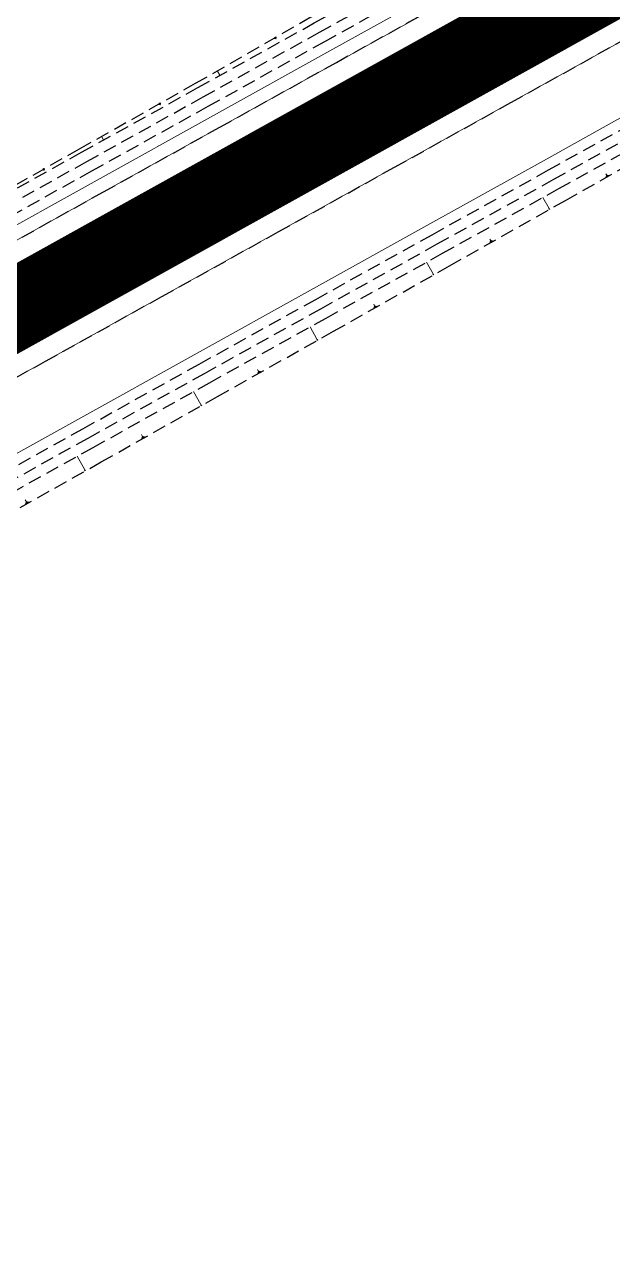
# Model space of a CAD drawing. Header units: metres. Extents: x 544752 to 548977, y 1840603 to 1844608.
# Drawn here: x 548496.74 to 548518.82, y 1842082.75 to 1842128.64 of the extents above; entities that cross this region are included whole.
import ezdxf

# ---------------------------------------------------------------- set-up
doc = ezdxf.new("R2010")
doc.units = ezdxf.units.M
doc.header["$MEASUREMENT"] = 0
doc.linetypes.add('ACAD_ISO02W100', pattern=[15, 12, -3])
doc.linetypes.add('Anordnung Grundriss$0$GESTRICHELT', pattern=[0.75, 0.5, -0.25])
doc.layers.add('C-ROAD', color=7, linetype='Continuous')
doc.layers.add('C-ROAD-CORR', color=5, linetype='Continuous', lineweight=0)
doc.layers.add('C-TOPO-FEAT', color=94, linetype='Continuous', lineweight=5)

msp = doc.modelspace()

# ---------------------------------------------------------------- linework, layer by layer
at = {"layer": 'C-ROAD', "color": 1, "linetype": 'ACAD_ISO02W100', "lineweight": 60, "ltscale": 0.1, "const_width": 3, "flags": 128}
msp.add_lwpolyline([(548483.034291883, 1842110.506499332), (548553.6126586357, 1842149.745267459)], dxfattribs=at)
at = {"layer": 'C-ROAD-CORR', "color": 160, "linetype": 'Continuous'}
for p, q in [((548506.163964354, 1842128.133663403, 516.614125650042), (548506.1843313595, 1842128.097029481, 516.5722107462223)), ((548503.9976570633, 1842126.902987003, 516.4022445356932), (548503.9830429399, 1842126.894862131, 516.4022445356932)), ((548503.9971844433, 1842126.899535707, 516.3994577307444), (548503.9862238506, 1842126.893442053, 516.3994577307444)), ((548503.9967118232, 1842126.896084411, 516.3966709257957), (548503.9894047615, 1842126.892021975, 516.3966709257957)), ((548503.9962392031, 1842126.892633114, 516.3938841208469), (548503.9925856722, 1842126.890601897, 516.3938841208469)), ((548503.995766583, 1842126.889181818, 516.3910973158982), (548504.0847483913, 1842126.729131159, 516.2079744730349)), ((548501.8219781028, 1842125.654487021, 516.1793294188335), (548501.8370024818, 1842125.627462825, 516.1484095367806)), ((548499.6462643682, 1842124.43664753, 515.9832226487736), (548499.6347494689, 1842124.430245704, 515.9832226487736)), ((548499.6458919769, 1842124.433928152, 515.9810268428474), (548499.6372558024, 1842124.429126782, 515.9810268428474)), ((548499.6455195856, 1842124.431208774, 515.9788310369213), (548499.6397621359, 1842124.428007861, 515.9788310369213)), ((548499.6451471943, 1842124.428489396, 515.9766352309952), (548499.6422684694, 1842124.426888939, 515.9766352309952)), ((548499.644774803, 1842124.425770018, 515.974439425069), (548499.7148861977, 1842124.299661376, 515.8301515286814)), ((548497.4675715031, 1842123.197053014, 515.7695494313045), (548497.4796005382, 1842123.175416513, 515.7447939096094)), ((548518.6143013656, 1842122.953828884, 517.408718237695), (548518.5712014015, 1842123.031352344, 517.3200193441144)), ((548516.4366954521, 1842121.725823969, 517.2349608007582), (548516.2059352336, 1842122.14088999, 516.7600607273145)), ((548516.4317927909, 1842121.690022411, 517.2638693487781), (548516.4696922038, 1842121.711092978, 517.2638693487781)), ((548516.4330184562, 1842121.6989728, 517.2566422117732), (548516.4614430158, 1842121.714775726, 517.2566422117732)), ((548516.4342441215, 1842121.70792319, 517.2494150747682), (548516.4531938279, 1842121.718458474, 517.2494150747682)), ((548516.4354697868, 1842121.71687358, 517.2421879377632), (548516.44494464, 1842121.722141222, 517.2421879377632)), ((548514.2593471196, 1842120.49736339, 517.0617270604923), (548514.213356115, 1842120.580086934, 516.9670784613763)), ((548512.0817801765, 1842119.269289723, 516.888048698986), (548511.8359967668, 1842119.711377802, 516.382231188296)), ((548512.076558337, 1842119.231157373, 516.9188392812944), (548512.116925117, 1842119.253599699, 516.9188392812944)), ((548512.0778637968, 1842119.24069046, 516.9111416357173), (548512.1081388819, 1842119.257522205, 516.9111416357173)), ((548512.0791692567, 1842119.250223548, 516.9034439901402), (548512.0993526467, 1842119.261444711, 516.9034439901402)), ((548512.0804747166, 1842119.259756635, 516.8957463445631), (548512.0905664116, 1842119.265367217, 516.8957463445631)), ((548509.9036369071, 1842118.042236078, 516.7131981765779), (548509.8548989448, 1842118.129900547, 516.6128963914331)), ((548507.7252293462, 1842116.815651099, 516.537809367129), (548507.4660386656, 1842117.281854698, 516.0043999516757)), ((548507.7197226603, 1842116.775438664, 516.5702795488838), (548507.7622914128, 1842116.799105199, 516.5702795488838)), ((548507.7210993317, 1842116.785491772, 516.5621620034451), (548507.7530258961, 1842116.803241674, 516.5621620034451)), ((548507.7224760032, 1842116.795544881, 516.5540444580064), (548507.7437603795, 1842116.807378149, 516.5540444580064)), ((548507.7238526747, 1842116.805597991, 516.5459269125677), (548507.7344948628, 1842116.811514624, 516.5459269125677)), ((548505.5461249021, 1842115.5903019, 516.3610012034575), (548505.4949836939, 1842115.682289063, 516.255753584647)), ((548503.367020458, 1842114.3649527, 516.1841930397891), (548503.0960626818, 1842114.852321652, 515.6265671688886)), ((548503.3612637717, 1842114.322914645, 516.2181373475892), (548503.4057651189, 1842114.347655626, 516.2181373475892)), ((548503.3627029433, 1842114.333424158, 516.2096512706391), (548503.3960789536, 1842114.351979895, 516.2096512706391)), ((548503.3641421148, 1842114.343933672, 516.2011651936891), (548503.3863927885, 1842114.356304163, 516.2011651936891)), ((548503.3655812864, 1842114.354443186, 516.1926791167391), (548503.3767066232, 1842114.360628431, 516.1926791167391)), ((548501.1879160138, 1842113.1396035, 516.0073848761025), (548501.1345045604, 1842113.23567413, 515.8974651365936)), ((548499.0088115694, 1842111.914254301, 515.8305767124256), (548498.7260866977, 1842112.422788606, 515.2487343860936)), ((548499.002804883, 1842111.870390625, 515.8659951462645), (548499.0492388252, 1842111.896206053, 515.8659951462645)), ((548499.0043065547, 1842111.881356544, 515.8571405378048), (548499.0391320112, 1842111.900718115, 515.8571405378048)), ((548499.0058082262, 1842111.892322463, 515.848285929345), (548499.0290251974, 1842111.905230177, 515.848285929345)), ((548499.0073098978, 1842111.903288382, 515.8394313208853), (548499.0189183834, 1842111.909742239, 515.8394313208853)), ((548496.8297071252, 1842110.688905101, 515.653768548766), (548496.7740254267, 1842110.789059197, 515.5391766885535))]:
    msp.add_line(p, q, dxfattribs=at)
at = {"layer": 'C-ROAD-CORR', "color": 5, "linetype": 'Anordnung Grundriss$0$GESTRICHELT', "lineweight": 30, "extrusion": (-0.3435925227790289, 0.6180163274999914, -0.7071067792305247), "const_width": 0.1, "elevation": 949637.3459642165}
msp.add_lwpolyline([(-1374512.63170499, 950367.9667897257), (-1374512.64923876, 950367.943411365), (-1374512.66677253, 950367.9667897257)], dxfattribs=at)
at = {"layer": 'C-ROAD-CORR', "color": 5, "linetype": 'Anordnung Grundriss$0$GESTRICHELT', "lineweight": 30, "extrusion": (-0.34359252761567, 0.6180163227511578, -0.7071067810308511), "const_width": 0.1, "elevation": 949637.6017123223}
msp.add_lwpolyline([(-1374507.649129303, 950367.606348048), (-1374507.662063655, 950367.5891022462), (-1374507.674998006, 950367.6063480483)], dxfattribs=at)
at = {"layer": 'C-ROAD-CORR', "color": 5, "linetype": 'Anordnung Grundriss$0$GESTRICHELT', "lineweight": 30, "extrusion": (-0.3435925277924913, 0.6180163259313486, -0.7071067781654219), "const_width": 0.1, "elevation": 949637.8746405663}
msp.add_lwpolyline([(-1374502.649183742, 950367.2886222096), (-1374502.659539429, 950367.2748146264), (-1374502.669895116, 950367.2886222099)], dxfattribs=at)
at = {"layer": 'C-ROAD-CORR', "color": 5, "linetype": 'Anordnung Grundriss$0$GESTRICHELT', "lineweight": 30, "extrusion": (-0.3435925242788135, 0.6180163248920586, 0.7071067807811113), "const_width": 0.1, "elevation": 950361.025836009}
msp.add_lwpolyline([(-1374521.055973979, -949629.2488474918), (-1374521.018869611, -949629.2983199828), (-1374520.981765243, -949629.2488474923)], dxfattribs=at)
at = {"layer": 'C-ROAD-CORR', "color": 5, "linetype": 'Anordnung Grundriss$0$GESTRICHELT', "lineweight": 30, "extrusion": (-0.3435925265581596, 0.6180163229194229, 0.7071067813976445), "const_width": 0.1, "elevation": 950360.7537863726}
msp.add_lwpolyline([(-1374516.064179321, -949629.4658556097), (-1374516.024586082, -949629.5186465952), (-1374515.984992844, -949629.4658556101)], dxfattribs=at)
at = {"layer": 'C-ROAD-CORR', "color": 5, "linetype": 'Anordnung Grundriss$0$GESTRICHELT', "lineweight": 30, "extrusion": (-0.3435925259295831, 0.6180163242358347, 0.7071067805525247), "const_width": 0.1, "elevation": 950360.4893892872}
msp.add_lwpolyline([(-1374511.064384687, -949629.6889288625), (-1374511.022426616, -949629.7448729556), (-1374510.980468547, -949629.6889288625)], dxfattribs=at)
at = {"layer": 'C-ROAD-CORR', "color": 5, "linetype": 'Anordnung Grundriss$0$GESTRICHELT', "lineweight": 30, "extrusion": (-0.3435925262004898, 0.6180163232649116, 0.7071067812694813), "const_width": 0.1, "elevation": 950360.220284852}
msp.add_lwpolyline([(-1374506.06787638, -949629.917074042), (-1374506.023849377, -949629.9757767116), (-1374505.979822376, -949629.9170740417)], dxfattribs=at)
at = {"layer": 'C-ROAD-CORR', "color": 5, "linetype": 'Anordnung Grundriss$0$GESTRICHELT', "lineweight": 30, "extrusion": (-0.343592525319602, 0.618016323154002, 0.7071067817944521), "const_width": 0.1, "elevation": 950359.9533958675}
msp.add_lwpolyline([(-1374501.068538311, -949630.1490787448), (-1374501.022556875, -949630.2103873256), (-1374500.976575439, -949630.1490787446)], dxfattribs=at)
at = {"layer": 'C-ROAD-CORR', "color": 5, "linetype": 'Anordnung Grundriss$0$GESTRICHELT', "lineweight": 30, "extrusion": (-0.3435925250720837, 0.6180163240621703, 0.7071067811209789), "const_width": 0.1, "elevation": 950359.6880361099}
msp.add_lwpolyline([(-1374496.069311173, -949630.3793924656), (-1374496.021375304, -949630.4433069575), (-1374495.973439434, -949630.379392465)], dxfattribs=at)
at = {"layer": 'C-ROAD-CORR', "color": 1, "linetype": 'Anordnung Grundriss$0$GESTRICHELT', "lineweight": 30}
for points in [[(548481.1149347087, 1842113.958827248, 514.2679118626395), (548481.4061211367, 1842114.120715334, 514.2898490074448), (548485.7761564731, 1842116.550281378, 514.633300200479), (548489.2248898917, 1842118.467640155, 514.9231752637601), (548490.1461918093, 1842118.979847421, 515.0028320098367), (548494.5162271456, 1842121.409413465, 515.3806699242906), (548498.8862624819, 1842123.838979508, 515.7585078387444), (548503.2562978182, 1842126.268545552, 516.1363457531984), (548507.6263331545, 1842128.698111595, 516.5141836676523), (548511.9963684907, 1842131.127677639, 516.8920215821062), (548516.366403827, 1842133.557243682, 517.2698594965601), (548520.7364391633, 1842135.986809725, 517.6476974110141), (548525.1064744996, 1842138.416375769, 518.0255353254679), (548529.4765098359, 1842140.845941812, 518.4033732399218), (548533.8465451722, 1842143.275507856, 518.7812111543757), (548538.2165805085, 1842145.705073899, 519.1590490688296), (548542.5866158447, 1842148.134639943, 519.5368869832836), (548546.956651181, 1842150.564205986, 519.9147248977374), (548551.3266865173, 1842152.99377203, 520.2925628121914), (548551.693301461, 1842153.197595374, 520.3242607311113)], [(548485.7578445424, 1842116.583218858, 514.6709858000772), (548489.1895481272, 1842118.531209021, 514.995907932297), (548490.1073277997, 1842119.049751714, 515.0828133910981), (548494.4606559784, 1842121.509368749, 515.4950343130408), (548498.8139841573, 1842123.968985784, 515.9072552349973), (548503.1673123359, 1842126.428602819, 516.319476156947), (548507.5016518077, 1842128.922374645, 516.7707754716496), (548511.8187453607, 1842131.447166527, 517.2575665534197), (548516.1358389138, 1842133.971958409, 517.7443576351899), (548520.4529324672, 1842136.49675029, 518.2311487168679), (548524.7700260201, 1842139.021542172, 518.7179397987301), (548529.0871195735, 1842141.546334054, 519.2047308804082), (548533.425840409, 1842144.032225166, 519.6470134326422), (548537.8578178475, 1842146.35037659, 519.8973756970619), (548542.3309062918, 1842148.594582073, 520.0631323049666), (548546.8131056079, 1842150.822399925, 520.2101389150869), (548551.2825222244, 1842153.073209887, 520.3834520740633), (548551.657474552, 1842153.262036865, 520.3979918178246)], [(548466.8218107854, 1842086.019736176, 512.7092828446674), (548469.9521605711, 1842089.918570645, 512.8926937532937), (548473.0825103567, 1842093.817405115, 513.1027780426546), (548474.7068605481, 1842095.840524878, 513.2223030749262), (548476.0533714903, 1842097.427017366, 513.3395357127501), (548479.1174848251, 1842100.477246765, 513.6029667635804), (548479.8569704766, 1842101.117579446, 513.6662358084486), (548482.5068256027, 1842103.161470863, 513.8930711951452), (548485.9254754747, 1842105.306157282, 514.1879118626395), (548486.2166619027, 1842105.468045368, 514.2098490074447), (548490.5866972391, 1842107.897611412, 514.5533002004789), (548494.0354306577, 1842109.814970189, 514.84317526376), (548494.9567325753, 1842110.327177455, 514.9228320098366), (548499.3267679116, 1842112.756743499, 515.3006699242906), (548503.6968032479, 1842115.186309542, 515.6785078387444), (548508.0668385841, 1842117.615875586, 516.0563457531983), (548512.4368739205, 1842120.045441629, 516.4341836676523), (548516.8069092567, 1842122.475007673, 516.8120215821061), (548521.176944593, 1842124.904573716, 517.1898594965601)], [(548466.8916537712, 1842085.96365968, 512.7988519020635), (548470.1781733356, 1842089.737106411, 513.1825403295817), (548473.4359101189, 1842093.533662658, 513.5559901050593), (548475.0862279047, 1842095.535933202, 513.7088168772807), (548476.4204206269, 1842097.09786717, 513.8325518590597), (548479.4583246198, 1842100.093671595, 514.1160960619329), (548480.1913914772, 1842100.721225535, 514.1848241124131), (548482.8168230767, 1842102.720909074, 514.4317669571298), (548486.1993178761, 1842104.813599784, 514.7514742363604), (548486.4933902815, 1842104.970296893, 514.7793506667078), (548490.8994636117, 1842107.33504177, 515.196967355329), (548494.3532600572, 1842109.243293732, 515.4972620300355), (548495.2718924051, 1842109.760302726, 515.5714248532888), (548499.6292651022, 1842112.212644928, 515.923203300783), (548503.9866377993, 1842114.66498713, 516.2749817483333), (548508.3440104964, 1842117.117329332, 516.6267601958461), (548512.6993367834, 1842119.57335239, 516.974327170786), (548517.0529730576, 1842122.032415257, 517.3184161323487), (548521.4073644321, 1842124.490119932, 517.6640590757391)]]:
    msp.add_polyline3d(points, dxfattribs=at)
at = {"layer": 'C-ROAD-CORR', "color": 92, "linetype": 'Anordnung Grundriss$0$GESTRICHELT', "lineweight": 30}
for points in [[(548481.3092999922, 1842113.609224421, 513.8679118626395), (548481.6004864202, 1842113.771112507, 513.8898490074448), (548485.9705217566, 1842116.200678551, 514.233300200479), (548489.4192551752, 1842118.118037328, 514.5231752637601), (548490.3405570928, 1842118.630244594, 514.6028320098367), (548494.710592429, 1842121.059810638, 514.9806699242906), (548499.0806277654, 1842123.489376681, 515.3585078387445), (548503.4506631016, 1842125.918942725, 515.7363457531984), (548507.820698438, 1842128.348508768, 516.1141836676524), (548512.1907337742, 1842130.778074812, 516.4920215821062), (548516.5607691105, 1842133.207640855, 516.8698594965601), (548520.9308044468, 1842135.637206899, 517.2476974110141), (548525.300839783, 1842138.066772942, 517.6255353254679), (548529.6708751194, 1842140.496338986, 518.0033732399219), (548534.0409104556, 1842142.925905029, 518.3812111543757), (548538.410945792, 1842145.355471072, 518.7590490688297), (548542.7809811282, 1842147.785037116, 519.1368869832836), (548547.1510164645, 1842150.21460316, 519.5147248977374), (548551.5210518008, 1842152.644169203, 519.8925628121914), (548551.8876667445, 1842152.847992548, 519.9242607311113)], [(548481.5036652756, 1842113.259621594, 513.8679118626395), (548481.7948517037, 1842113.421509681, 513.8898490074448), (548486.16488704, 1842115.851075724, 514.233300200479), (548489.6136204586, 1842117.768434501, 514.5231752637601), (548490.5349223763, 1842118.280641767, 514.6028320098367), (548494.9049577125, 1842120.710207811, 514.9806699242906), (548499.2749930489, 1842123.139773854, 515.3585078387445), (548503.6450283851, 1842125.569339898, 515.7363457531984), (548508.0150637215, 1842127.998905941, 516.1141836676524), (548512.3850990577, 1842130.428471985, 516.4920215821062), (548516.7551343939, 1842132.858038028, 516.8698594965601), (548521.1251697303, 1842135.287604072, 517.2476974110141), (548525.4952050665, 1842137.717170115, 517.6255353254679), (548529.8652404029, 1842140.146736159, 518.0033732399219), (548534.2352757391, 1842142.576302202, 518.3812111543757), (548538.6053110755, 1842145.005868246, 518.7590490688297), (548542.9753464117, 1842147.435434289, 519.1368869832836), (548547.3453817479, 1842149.865000333, 519.5147248977374), (548551.7154170843, 1842152.294566376, 519.8925628121914), (548552.082032028, 1842152.498389721, 519.9242607311113)], [(548466.1979972703, 1842086.520592142, 512.3092828446675), (548469.3283470559, 1842090.419426611, 512.4926937532937), (548472.4586968415, 1842094.31826108, 512.7027780426546), (548474.0830470329, 1842096.341380843, 512.8223030749263), (548475.4577737367, 1842097.961117839, 512.9395357127502), (548478.586094712, 1842101.075263945, 513.2029667635804), (548479.3410760792, 1842101.729014619, 513.2662358084486), (548482.0464581808, 1842103.815735211, 513.4930711951453), (548485.5367449077, 1842106.005362936, 513.7879118626395), (548485.8279313358, 1842106.167251022, 513.8098490074448), (548490.1979666721, 1842108.596817066, 514.153300200479), (548493.6467000907, 1842110.514175843, 514.44317526376), (548494.5680020084, 1842111.026383109, 514.5228320098366), (548498.9380373446, 1842113.455949153, 514.9006699242906), (548503.308072681, 1842115.885515196, 515.2785078387444), (548507.6781080172, 1842118.31508124, 515.6563457531984), (548512.0481433535, 1842120.744647283, 516.0341836676523), (548516.4181786898, 1842123.174213327, 516.4120215821061), (548520.788214026, 1842125.60377937, 516.7898594965601)], [(548466.5099040278, 1842086.270164159, 512.3092828446675), (548469.6402538135, 1842090.168998628, 512.4926937532937), (548472.770603599, 1842094.067833098, 512.7027780426546), (548474.3949537905, 1842096.090952861, 512.8223030749263), (548475.7555726136, 1842097.694067603, 512.9395357127502), (548478.8517897686, 1842100.776255355, 513.2029667635804), (548479.5990232779, 1842101.423297033, 513.2662358084486), (548482.2766418917, 1842103.488603037, 513.4930711951453), (548485.7311101912, 1842105.655760109, 513.7879118626395), (548486.0222966193, 1842105.817648195, 513.8098490074448), (548490.3923319556, 1842108.247214239, 514.153300200479), (548493.8410653742, 1842110.164573016, 514.44317526376), (548494.7623672918, 1842110.676780282, 514.5228320098366), (548499.1324026281, 1842113.106346326, 514.9006699242906), (548503.5024379644, 1842115.535912369, 515.2785078387444), (548507.8724733007, 1842117.965478413, 515.6563457531984), (548512.242508637, 1842120.395044456, 516.0341836676523), (548516.6125439733, 1842122.8246105, 516.4120215821061), (548520.9825793095, 1842125.254176543, 516.7898594965601)]]:
    msp.add_polyline3d(points, dxfattribs=at)
at = {"layer": 'C-ROAD-CORR', "color": 11, "linetype": 'Anordnung Grundriss$0$GESTRICHELT', "lineweight": 30}
for points in [[(548462.621089283, 1842095.804641884, 512.5049477164613), (548465.8565842169, 1842099.619055972, 512.8049265193124), (548467.5215879778, 1842101.609535239, 512.9592085793995), (548469.2405111755, 1842103.536429125, 513.1188990352505), (548473.1397879771, 1842107.204442709, 513.4834103030283), (548474.0775564506, 1842107.967308835, 513.5714584839387), (548477.4258883628, 1842110.382390353, 513.8868310628565), (548481.0861370768, 1842114.010625251, 514.2284018825219), (548481.3817687324, 1842114.164517752, 514.2564378223303), (548485.7578445424, 1842116.583218858, 514.6709858000772), (548489.1895481272, 1842118.531209021, 514.995907932297), (548490.1073277997, 1842119.049751714, 515.0828133910981), (548494.4606559784, 1842121.509368749, 515.4950343130408), (548498.8139841573, 1842123.968985784, 515.9072552349973), (548503.1673123359, 1842126.428602819, 516.319476156947), (548507.5016518077, 1842128.922374645, 516.7707754716496), (548511.8187453607, 1842131.447166527, 517.2575665534197), (548516.1358389138, 1842133.971958409, 517.7443576351899), (548520.4529324672, 1842136.49675029, 518.2311487168679)], [(548462.9137661591, 1842082.745308025, 512.4174404683349), (548466.8916537712, 1842085.96365968, 512.7988519020635), (548470.1781733356, 1842089.737106411, 513.1825403295817), (548473.4359101189, 1842093.533662658, 513.5559901050593), (548475.0862279047, 1842095.535933202, 513.7088168772807), (548476.4204206269, 1842097.09786717, 513.8325518590597), (548479.4583246198, 1842100.093671595, 514.1160960619329), (548480.1913914772, 1842100.721225535, 514.1848241124131), (548482.8168230767, 1842102.720909074, 514.4317669571298), (548486.1993178761, 1842104.813599784, 514.7514742363604), (548486.4933902815, 1842104.970296893, 514.7793506667078), (548490.8994636117, 1842107.33504177, 515.196967355329), (548494.3532600572, 1842109.243293732, 515.4972620300355), (548495.2718924051, 1842109.760302726, 515.5714248532888), (548499.6292651022, 1842112.212644928, 515.923203300783), (548503.9866377993, 1842114.66498713, 516.2749817483333), (548508.3440104964, 1842117.117329332, 516.6267601958461), (548512.6993367834, 1842119.57335239, 516.974327170786), (548517.0529730576, 1842122.032415257, 517.3184161323487), (548521.4073644321, 1842124.490119932, 517.6640590757391)]]:
    msp.add_polyline3d(points, dxfattribs=at)
at = {"layer": 'C-ROAD-CORR', "color": 5, "linetype": 'Anordnung Grundriss$0$GESTRICHELT', "lineweight": 30}
for points in [[(548460.4277222556, 1842091.153509824, 512.8092828446675), (548463.5580720413, 1842095.052344294, 512.9926937532937), (548466.6884218268, 1842098.951178763, 513.2027780426546), (548468.3127720183, 1842100.974298526, 513.3223030749263), (548469.9484945149, 1842102.901547219, 513.4395357127502), (548473.6707361666, 1842106.606922862, 513.7029667635804), (548474.5690529037, 1842107.38478997, 513.7662358084486), (548477.7880595279, 1842109.867680428, 513.9930711951453), (548481.9409871635, 1842112.473015233, 514.2879118626395), (548482.2321735915, 1842112.63490332, 514.3098490074448), (548486.6022089279, 1842115.064469363, 514.653300200479), (548490.0509423465, 1842116.98182814, 514.94317526376), (548490.9722442641, 1842117.494035407, 515.0228320098366), (548495.3422796003, 1842119.92360145, 515.4006699242906), (548499.7123149367, 1842122.353167494, 515.7785078387444), (548504.0823502729, 1842124.782733537, 516.1563457531984), (548508.4523856093, 1842127.212299581, 516.5341836676523), (548512.8224209455, 1842129.641865624, 516.9120215821061), (548517.1924562817, 1842132.071431668, 517.2898594965601), (548521.5624916181, 1842134.500997711, 517.667697411014)], [(548460.8063234924, 1842084.437360548, 512.6525453167758), (548463.9366732781, 1842088.336195017, 512.8092828446675), (548467.0670230638, 1842092.235029487, 512.9926937532937), (548470.1973728493, 1842096.133863956, 513.2027780426546), (548471.8217230408, 1842098.156983719, 513.3223030749263), (548473.2987318796, 1842099.897232056, 513.4395357127502), (548476.6598055523, 1842103.243076223, 513.7029667635804), (548477.4709588888, 1842103.945467121, 513.7662358084486), (548480.3776262762, 1842106.187443472, 513.9930711951453), (548484.1275966025, 1842108.539983431, 514.2879118626395), (548484.4187830306, 1842108.701871517, 514.3098490074448), (548488.788818367, 1842111.131437561, 514.653300200479), (548492.2375517855, 1842113.048796338, 514.94317526376), (548493.1588537032, 1842113.561003604, 515.0228320098366), (548497.5288890394, 1842115.990569648, 515.4006699242906), (548501.8989243758, 1842118.420135691, 515.7785078387444), (548506.268959712, 1842120.849701735, 516.1563457531984), (548510.6389950484, 1842123.279267778, 516.5341836676523), (548515.0090303846, 1842125.708833822, 516.9120215821061), (548519.3790657208, 1842128.138399865, 517.2898594965601)]]:
    msp.add_polyline3d(points, dxfattribs=at)
at = {"layer": 'C-ROAD-CORR', "color": 160, "linetype": 'Anordnung Grundriss$0$GESTRICHELT', "lineweight": 30}
for points in [[(548460.4277222556, 1842091.153509824, 512.6592828446675), (548463.5580720413, 1842095.052344294, 512.8426937532937), (548466.6884218268, 1842098.951178763, 513.0527780426546), (548468.3127720183, 1842100.974298526, 513.1723030749263), (548469.9484945149, 1842102.901547219, 513.2895357127502), (548473.6707361666, 1842106.606922862, 513.5529667635805), (548474.5690529037, 1842107.38478997, 513.6162358084487), (548477.7880595279, 1842109.867680428, 513.8430711951453), (548481.9409871635, 1842112.473015233, 514.1379118626395), (548482.2321735915, 1842112.63490332, 514.1598490074448), (548486.6022089279, 1842115.064469363, 514.503300200479), (548490.0509423465, 1842116.98182814, 514.7931752637601), (548490.9722442641, 1842117.494035407, 514.8728320098367), (548495.3422796003, 1842119.92360145, 515.2506699242906), (548499.7123149367, 1842122.353167494, 515.6285078387444), (548504.0823502729, 1842124.782733537, 516.0063457531984), (548508.4523856093, 1842127.212299581, 516.3841836676523), (548512.8224209455, 1842129.641865624, 516.7620215821062), (548517.1924562817, 1842132.071431668, 517.1398594965601), (548521.5624916181, 1842134.500997711, 517.5176974110141)], [(548460.8063234924, 1842084.437360548, 512.5025453167758), (548463.9366732781, 1842088.336195017, 512.6592828446675), (548467.0670230638, 1842092.235029487, 512.8426937532937), (548470.1973728493, 1842096.133863956, 513.0527780426546), (548471.8217230408, 1842098.156983719, 513.1723030749263), (548473.2987318796, 1842099.897232056, 513.2895357127502), (548476.6598055523, 1842103.243076223, 513.5529667635805), (548477.4709588888, 1842103.945467121, 513.6162358084487), (548480.3776262762, 1842106.187443472, 513.8430711951453), (548484.1275966025, 1842108.539983431, 514.1379118626395), (548484.4187830306, 1842108.701871517, 514.1598490074448), (548488.788818367, 1842111.131437561, 514.503300200479), (548492.2375517855, 1842113.048796338, 514.7931752637601), (548493.1588537032, 1842113.561003604, 514.8728320098367), (548497.5288890394, 1842115.990569648, 515.2506699242906), (548501.8989243758, 1842118.420135691, 515.6285078387444), (548506.268959712, 1842120.849701735, 516.0063457531984), (548510.6389950484, 1842123.279267778, 516.3841836676523), (548515.0090303846, 1842125.708833822, 516.7620215821062), (548519.3790657208, 1842128.138399865, 517.1398594965601)]]:
    msp.add_polyline3d(points, dxfattribs=at)
at = {"layer": 'C-ROAD-CORR', "color": 150, "linetype": 'Anordnung Grundriss$0$GESTRICHELT', "lineweight": 30}
msp.add_polyline3d([(548462.1821977668, 1842089.744852421, 512.8767828446674), (548465.3125475525, 1842093.64368689, 513.0601937532937), (548468.4428973381, 1842097.54252136, 513.2702780426546), (548470.0672475295, 1842099.565641123, 513.3898030749262), (548471.6236131972, 1842101.399389638, 513.5070357127502), (548475.1652708595, 1842104.924999543, 513.7704667635804), (548476.0200058962, 1842105.665128546, 513.8337358084486), (548479.082842902, 1842108.02756195, 514.0605711951453), (548483.034291883, 1842110.506499332, 514.3554118626395), (548483.325478311, 1842110.668387419, 514.3773490074448), (548487.6955136474, 1842113.097953462, 514.720800200479), (548491.144247066, 1842115.015312239, 515.01067526376), (548492.0655489836, 1842115.527519505, 515.0903320098366), (548496.4355843199, 1842117.957085549, 515.4681699242906), (548500.8056196562, 1842120.386651592, 515.8460078387444), (548505.1756549925, 1842122.816217636, 516.2238457531984), (548509.5456903288, 1842125.245783679, 516.6016836676523), (548513.915725665, 1842127.675349723, 516.9795215821061), (548518.2857610013, 1842130.104915766, 517.3573594965601), (548522.6557963376, 1842132.53448181, 517.735197411014)], dxfattribs=at)
msp.add_polyline3d([(548462.1821977668, 1842089.744852421, 512.8767828446674), (548465.3125475525, 1842093.64368689, 513.0601937532937), (548468.4428973381, 1842097.54252136, 513.2702780426546), (548470.0672475295, 1842099.565641123, 513.3898030749262), (548471.6236131972, 1842101.399389638, 513.5070357127502), (548475.1652708595, 1842104.924999543, 513.7704667635804), (548476.0200058962, 1842105.665128546, 513.8337358084486), (548479.082842902, 1842108.02756195, 514.0605711951453), (548483.034291883, 1842110.506499332, 514.3554118626395), (548483.325478311, 1842110.668387419, 514.3773490074448), (548487.6955136474, 1842113.097953462, 514.720800200479), (548491.144247066, 1842115.015312239, 515.01067526376), (548492.0655489836, 1842115.527519505, 515.0903320098366), (548496.4355843199, 1842117.957085549, 515.4681699242906), (548500.8056196562, 1842120.386651592, 515.8460078387444), (548505.1756549925, 1842122.816217636, 516.2238457531984), (548509.5456903288, 1842125.245783679, 516.6016836676523), (548513.915725665, 1842127.675349723, 516.9795215821061), (548518.2857610013, 1842130.104915766, 517.3573594965601), (548522.6557963376, 1842132.53448181, 517.735197411014)], dxfattribs=at)
at = {"layer": 'C-TOPO-FEAT', "color": 94, "linetype": 'Continuous', "lineweight": 0, "ltscale": 2}
for points in [[(548463.1681885944, 1842095.365379272, 512.9726937532937), (548466.29853838, 1842099.264213742, 513.1827780426546), (548467.9228885714, 1842101.287333505, 513.3023030749263), (548469.5762459189, 1842103.235360015, 513.4195357127502), (548473.338617346, 1842106.9806836, 513.6829667635805), (548474.2466189053, 1842107.766936953, 513.7462358084487), (548477.5003298891, 1842110.276595645, 513.9730711951453), (548481.6980305591, 1842112.910018767, 514.2679118626395), (548481.9892169872, 1842113.071906853, 514.2898490074448), (548486.3592523235, 1842115.501472897, 514.633300200479), (548489.8079857421, 1842117.418831674, 514.9231752637601), (548490.7292876597, 1842117.93103894, 515.0028320098367), (548495.099322996, 1842120.360604984, 515.3806699242906), (548499.4693583323, 1842122.790171027, 515.7585078387444), (548503.8393936686, 1842125.219737071, 516.1363457531984), (548508.2094290049, 1842127.649303114, 516.5141836676523), (548512.5794643412, 1842130.078869158, 516.8920215821062), (548516.9494996774, 1842132.508435201, 517.2698594965601), (548521.3195350138, 1842134.938001245, 517.6476974110141)], [(548460.4277222556, 1842091.153509824, 512.3592828446674), (548463.5580720413, 1842095.052344294, 512.5426937532936), (548466.6884218268, 1842098.951178763, 512.7527780426545), (548468.3127720183, 1842100.974298526, 512.8723030749262), (548469.9484945149, 1842102.901547219, 512.9895357127501), (548473.6707361666, 1842106.606922862, 513.2529667635804), (548474.5690529037, 1842107.38478997, 513.3162358084486), (548477.7880595279, 1842109.867680428, 513.5430711951452), (548481.9409871635, 1842112.473015233, 513.8379118626394), (548482.2321735915, 1842112.63490332, 513.8598490074447), (548486.6022089279, 1842115.064469363, 514.2033002004789), (548490.0509423465, 1842116.98182814, 514.49317526376), (548490.9722442641, 1842117.494035407, 514.5728320098366), (548495.3422796003, 1842119.92360145, 514.9506699242905), (548499.7123149367, 1842122.353167494, 515.3285078387444), (548504.0823502729, 1842124.782733537, 515.7063457531983), (548508.4523856093, 1842127.212299581, 516.0841836676523), (548512.8224209455, 1842129.641865624, 516.4620215821061), (548517.1924562817, 1842132.071431668, 516.83985949656), (548521.5624916181, 1842134.500997711, 517.217697411014)], [(548462.1821977668, 1842089.744852421, 512.7267828446675), (548465.3125475525, 1842093.64368689, 512.9101937532937), (548468.4428973381, 1842097.54252136, 513.1202780426546), (548470.0672475295, 1842099.565641123, 513.2398030749263), (548471.6236131972, 1842101.399389638, 513.3570357127502), (548475.1652708595, 1842104.924999543, 513.6204667635805), (548476.0200058962, 1842105.665128546, 513.6837358084487), (548479.082842902, 1842108.02756195, 513.9105711951453), (548483.034291883, 1842110.506499332, 514.2054118626395), (548483.325478311, 1842110.668387419, 514.2273490074448), (548487.6955136474, 1842113.097953462, 514.570800200479), (548491.144247066, 1842115.015312239, 514.8606752637601), (548492.0655489836, 1842115.527519505, 514.9403320098367), (548496.4355843199, 1842117.957085549, 515.3181699242906), (548500.8056196562, 1842120.386651592, 515.6960078387444), (548505.1756549925, 1842122.816217636, 516.0738457531984), (548509.5456903288, 1842125.245783679, 516.4516836676523), (548513.915725665, 1842127.675349723, 516.8295215821062), (548518.2857610013, 1842130.104915766, 517.2073594965601), (548522.6557963376, 1842132.53448181, 517.5851974110141)], [(548462.1821977668, 1842089.744852421, 512.7267828446675), (548465.3125475525, 1842093.64368689, 512.9101937532937), (548468.4428973381, 1842097.54252136, 513.1202780426546), (548470.0672475295, 1842099.565641123, 513.2398030749263), (548471.6236131972, 1842101.399389638, 513.3570357127502), (548475.1652708595, 1842104.924999543, 513.6204667635805), (548476.0200058962, 1842105.665128546, 513.6837358084487), (548479.082842902, 1842108.02756195, 513.9105711951453), (548483.034291883, 1842110.506499332, 514.2054118626395), (548483.325478311, 1842110.668387419, 514.2273490074448), (548487.6955136474, 1842113.097953462, 514.570800200479), (548491.144247066, 1842115.015312239, 514.8606752637601), (548492.0655489836, 1842115.527519505, 514.9403320098367), (548496.4355843199, 1842117.957085549, 515.3181699242906), (548500.8056196562, 1842120.386651592, 515.6960078387444), (548505.1756549925, 1842122.816217636, 516.0738457531984), (548509.5456903288, 1842125.245783679, 516.4516836676523), (548513.915725665, 1842127.675349723, 516.8295215821062), (548518.2857610013, 1842130.104915766, 517.2073594965601), (548522.6557963376, 1842132.53448181, 517.5851974110141)], [(548462.1821977668, 1842089.744852421, 512.4267828446674), (548465.3125475525, 1842093.64368689, 512.6101937532936), (548468.4428973381, 1842097.54252136, 512.8202780426545), (548470.0672475295, 1842099.565641123, 512.9398030749262), (548471.6236131972, 1842101.399389638, 513.0570357127501), (548475.1652708595, 1842104.924999543, 513.3204667635804), (548476.0200058962, 1842105.665128546, 513.3837358084486), (548479.082842902, 1842108.02756195, 513.6105711951452), (548483.034291883, 1842110.506499332, 513.9054118626394), (548483.325478311, 1842110.668387419, 513.9273490074447), (548487.6955136474, 1842113.097953462, 514.2708002004789), (548491.144247066, 1842115.015312239, 514.56067526376), (548492.0655489836, 1842115.527519505, 514.6403320098366), (548496.4355843199, 1842117.957085549, 515.0181699242905), (548500.8056196562, 1842120.386651592, 515.3960078387444), (548505.1756549925, 1842122.816217636, 515.7738457531983), (548509.5456903288, 1842125.245783679, 516.1516836676523), (548513.915725665, 1842127.675349723, 516.5295215821061), (548518.2857610013, 1842130.104915766, 516.90735949656), (548522.6557963376, 1842132.53448181, 517.285197411014)], [(548462.1821977668, 1842089.744852421, 512.4267828446674), (548465.3125475525, 1842093.64368689, 512.6101937532936), (548468.4428973381, 1842097.54252136, 512.8202780426545), (548470.0672475295, 1842099.565641123, 512.9398030749262), (548471.6236131972, 1842101.399389638, 513.0570357127501), (548475.1652708595, 1842104.924999543, 513.3204667635804), (548476.0200058962, 1842105.665128546, 513.3837358084486), (548479.082842902, 1842108.02756195, 513.6105711951452), (548483.034291883, 1842110.506499332, 513.9054118626394), (548483.325478311, 1842110.668387419, 513.9273490074447), (548487.6955136474, 1842113.097953462, 514.2708002004789), (548491.144247066, 1842115.015312239, 514.56067526376), (548492.0655489836, 1842115.527519505, 514.6403320098366), (548496.4355843199, 1842117.957085549, 515.0181699242905), (548500.8056196562, 1842120.386651592, 515.3960078387444), (548505.1756549925, 1842122.816217636, 515.7738457531983), (548509.5456903288, 1842125.245783679, 516.1516836676523), (548513.915725665, 1842127.675349723, 516.5295215821061), (548518.2857610013, 1842130.104915766, 516.90735949656), (548522.6557963376, 1842132.53448181, 517.285197411014)], [(548460.8063234924, 1842084.437360548, 512.2025453167757), (548463.9366732781, 1842088.336195017, 512.3592828446674), (548467.0670230638, 1842092.235029487, 512.5426937532936), (548470.1973728493, 1842096.133863956, 512.7527780426545), (548471.8217230408, 1842098.156983719, 512.8723030749262), (548473.2987318796, 1842099.897232056, 512.9895357127501), (548476.6598055523, 1842103.243076223, 513.2529667635804), (548477.4709588888, 1842103.945467121, 513.3162358084486), (548480.3776262762, 1842106.187443472, 513.5430711951452), (548484.1275966025, 1842108.539983431, 513.8379118626394), (548484.4187830306, 1842108.701871517, 513.8598490074447), (548488.788818367, 1842111.131437561, 514.2033002004789), (548492.2375517855, 1842113.048796338, 514.49317526376), (548493.1588537032, 1842113.561003604, 514.5728320098366), (548497.5288890394, 1842115.990569648, 514.9506699242905), (548501.8989243758, 1842118.420135691, 515.3285078387444), (548506.268959712, 1842120.849701735, 515.7063457531983), (548510.6389950484, 1842123.279267778, 516.0841836676523), (548515.0090303846, 1842125.708833822, 516.4620215821061), (548519.3790657208, 1842128.138399865, 516.83985949656)], [(548462.7557407271, 1842082.872185655, 512.5525453167758), (548465.8860905127, 1842086.771020124, 512.7092828446674), (548469.0164402984, 1842090.669854594, 512.8926937532937), (548472.146790084, 1842094.568689063, 513.1027780426546), (548473.7711402754, 1842096.591808826, 513.2223030749262), (548475.1599748598, 1842098.228168076, 513.3395357127501), (548478.3203996555, 1842101.374272536, 513.6029667635804), (548479.0831288805, 1842102.034732206, 513.6662358084486), (548481.8162744698, 1842104.142867385, 513.8930711951452), (548485.3423796243, 1842106.354965763, 514.1879118626395), (548485.6335660523, 1842106.516853849, 514.2098490074447), (548490.0036013887, 1842108.946419893, 514.5533002004789), (548493.4523348073, 1842110.863778669, 514.84317526376), (548494.3736367249, 1842111.375985936, 514.9228320098366), (548498.7436720611, 1842113.805551979, 515.3006699242906), (548503.1137073975, 1842116.235118023, 515.6785078387444), (548507.4837427337, 1842118.664684067, 516.0563457531983), (548511.8537780701, 1842121.09425011, 516.4341836676523), (548516.2238134063, 1842123.523816153, 516.8120215821061), (548520.5938487425, 1842125.953382197, 517.1898594965601)]]:
    msp.add_polyline3d(points, dxfattribs=at)

doc.saveas('drawing.dxf')
